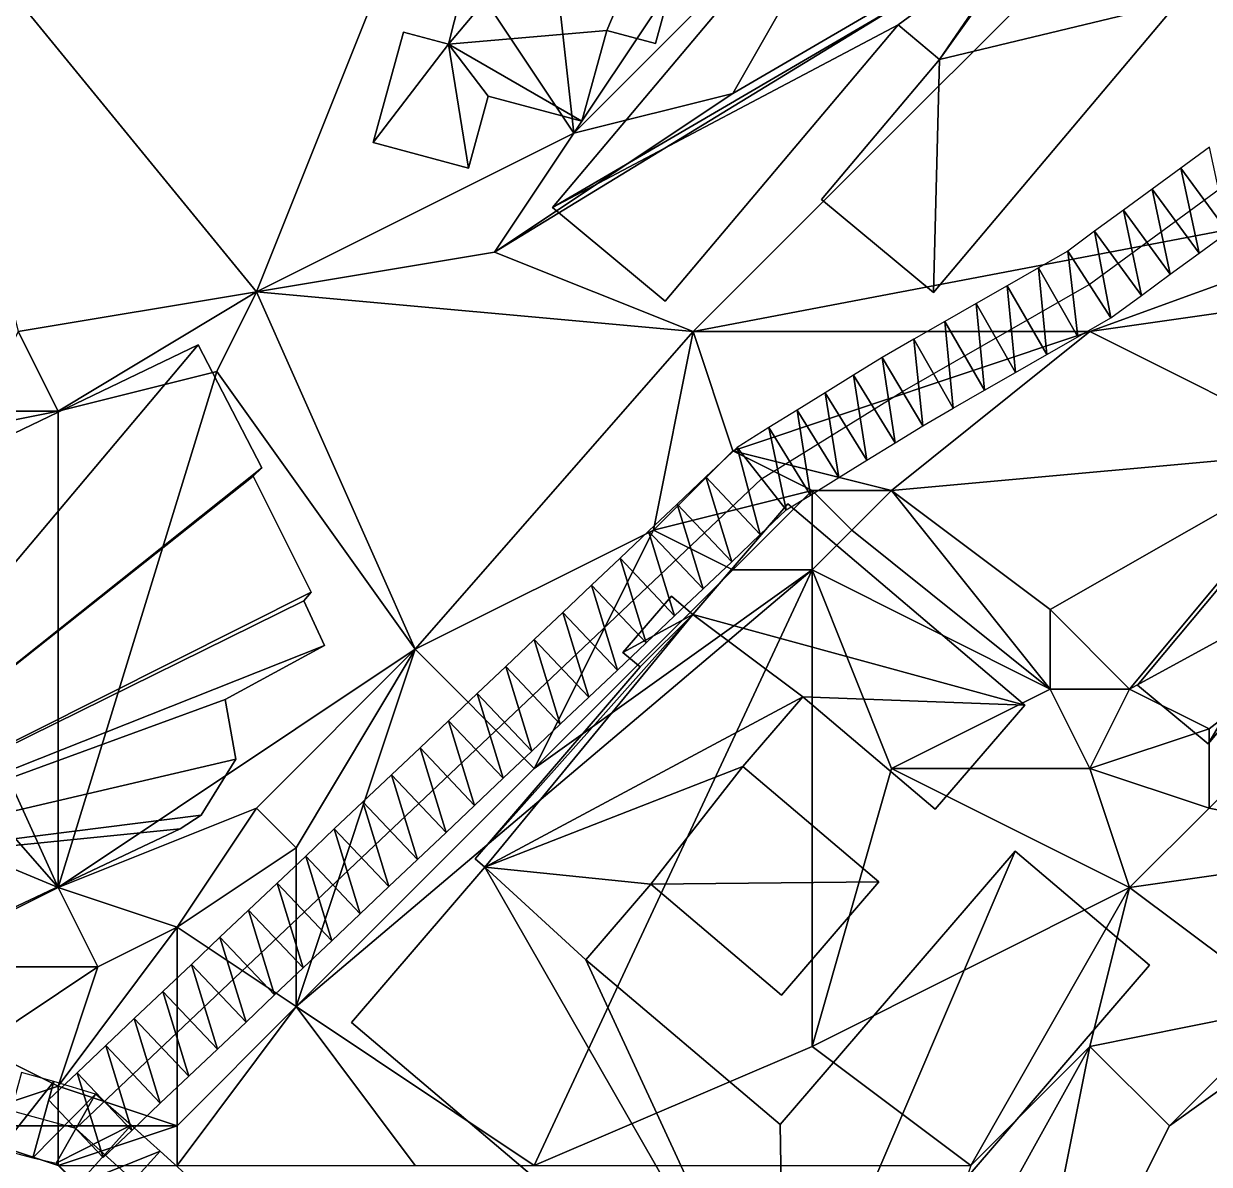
# Model space of a CAD drawing. Header units: metres. Extents: x -1103 to 901, y -902 to 905.
# Drawn here: x 496.3 to 556, y 82.1 to 139.5 of the extents above; entities that cross this region are included whole.
import ezdxf

# ---------------------------------------------------------------- set-up
doc = ezdxf.new("R2010")
doc.units = ezdxf.units.M
for name, color, linetype in [('OSM_BUILDING_FOOTPRINTS', 7, 'CONTINUOUS'), ('OSM_BUILDING_ROOFS', 1, 'CONTINUOUS'), ('OSM_BUILDING_WALLS', 8, 'CONTINUOUS'), ('OSM_ROAD_AXES', 2, 'CONTINUOUS'), ('OSM_ROAD_SURFACE', 9, 'CONTINUOUS'), ('OSM_TERRAIN', 3, 'CONTINUOUS')]:
    doc.layers.add(name, color=color, linetype=linetype)

msp = doc.modelspace()

# ---------------------------------------------------------------- linework, layer by layer
at = {"layer": 'OSM_BUILDING_FOOTPRINTS'}
for points in [[(525.164, 168.017, 13.427), (546.73, 163.327, 13.427), (544.11, 153.761, 13.427), (533.089, 156.736, 13.427), (528.104, 138.511, 13.427), (525.65, 139.175, 13.427), (524.401, 134.596, 13.427), (519.681, 135.868, 13.427), (518.686, 132.241, 13.427), (513.889, 133.535, 13.427), (515.403, 139.086, 13.427), (517.669, 138.478, 13.427), (525.164, 168.017, 13.427)], [(539.755, 150.245, 12.889), (546.917, 144.284, 12.889), (548.2, 145.799, 12.889), (554.445, 140.601, 12.889), (542.109, 125.97, 12.889), (536.471, 130.659, 12.889), (542.418, 137.715, 12.889), (540.34, 139.451, 12.889), (528.601, 125.528, 12.889), (522.909, 130.261, 12.889), (539.755, 150.245, 12.889)], [(552.389, 106.197, 12.258), (570.462, 127.784, 12.258), (574.043, 124.82, 12.258), (555.959, 103.244, 12.258), (552.389, 106.197, 12.258)], [(534.78, 115.32, 10.984), (546.718, 105.19, 10.984), (542.208, 99.948, 10.984), (535.532, 105.611, 10.984), (532.514, 102.094, 10.984), (539.356, 96.288, 10.984), (534.459, 90.582, 10.984), (527.871, 96.177, 10.984), (524.599, 92.362, 10.984), (534.382, 84.057, 10.984), (546.232, 97.836, 10.984), (553.007, 92.085, 10.984), (534.614, 70.697, 10.984), (512.794, 89.21, 10.984), (519.515, 97.029, 10.984), (519.028, 97.449, 10.984), (527.341, 107.115, 10.984), (526.468, 107.845, 10.984), (528.911, 110.676, 10.984), (529.994, 109.758, 10.984), (534.78, 115.32, 10.984)]]:
    msp.add_polyline3d(points, close=True, dxfattribs=at)
msp.add_polyline3d([(494.887, 118.451, 11.289), (505.057, 123.339, 11.289), (508.273, 117.145, 11.289), (507.831, 116.714, 11.289), (510.749, 110.886, 11.289), (510.395, 110.444, 11.289), (511.435, 108.199, 11.289), (506.427, 105.478, 11.289), (506.958, 102.47, 11.289), (505.211, 99.639, 11.289), (504.15, 98.953, 11.289), (491.825, 93.137, 11.289)], dxfattribs=at)
at = {"layer": 'OSM_BUILDING_ROOFS'}
for points in [[(533.089, 156.736, 23.427), (525.164, 168.017, 23.427), (517.669, 138.478, 23.427)], [(533.089, 156.736, 23.427), (517.669, 138.478, 23.427), (525.65, 139.175, 23.427)], [(525.65, 139.175, 23.427), (528.104, 138.511, 23.427), (533.089, 156.736, 23.427)], [(546.917, 144.284, 22.889), (539.755, 150.245, 22.889), (522.909, 130.261, 22.889)], [(542.418, 137.715, 22.889), (554.445, 140.601, 22.889), (548.2, 145.799, 22.889)], [(542.418, 137.715, 22.889), (548.2, 145.799, 22.889), (546.917, 144.284, 22.889)], [(546.917, 144.284, 22.889), (522.909, 130.261, 22.889), (540.34, 139.451, 22.889)], [(546.917, 144.284, 22.889), (540.34, 139.451, 22.889), (542.418, 137.715, 22.889)], [(542.418, 137.715, 22.889), (542.109, 125.97, 22.889), (554.445, 140.601, 22.889)], [(522.909, 130.261, 22.889), (528.601, 125.528, 22.889), (540.34, 139.451, 22.889)], [(517.669, 138.478, 23.427), (515.403, 139.086, 23.427), (513.889, 133.535, 23.427)], [(517.669, 138.478, 23.427), (524.401, 134.596, 23.427), (525.65, 139.175, 23.427)], [(517.669, 138.478, 23.427), (513.889, 133.535, 23.427), (518.686, 132.241, 23.427)], [(517.669, 138.478, 23.427), (518.686, 132.241, 23.427), (519.681, 135.868, 23.427)], [(517.669, 138.478, 23.427), (519.681, 135.868, 23.427), (524.401, 134.596, 23.427)], [(542.418, 137.715, 22.889), (536.471, 130.659, 22.889), (542.109, 125.97, 22.889)], [(570.462, 127.784, 22.258), (552.389, 106.197, 22.258), (555.959, 103.244, 22.258)], [(570.462, 127.784, 22.258), (555.959, 103.244, 22.258), (574.043, 124.82, 22.258)], [(482.728, 96.808, 21.289), (508.273, 117.145, 21.289), (505.057, 123.339, 21.289)], [(482.728, 96.808, 21.289), (505.057, 123.339, 21.289), (494.887, 118.451, 21.289)], [(482.728, 96.808, 21.289), (507.831, 116.714, 21.289), (508.273, 117.145, 21.289)], [(482.728, 96.808, 21.289), (510.749, 110.886, 21.289), (507.831, 116.714, 21.289)], [(546.718, 105.19, 20.984), (534.78, 115.32, 20.984), (529.994, 109.758, 20.984)], [(482.728, 96.808, 21.289), (510.395, 110.444, 21.289), (510.749, 110.886, 21.289)], [(529.994, 109.758, 20.984), (528.911, 110.676, 20.984), (526.468, 107.845, 20.984)], [(482.728, 96.808, 21.289), (511.435, 108.199, 21.289), (510.395, 110.444, 21.289)], [(529.994, 109.758, 20.984), (527.341, 107.115, 20.984), (519.028, 97.449, 20.984)], [(529.994, 109.758, 20.984), (519.028, 97.449, 20.984), (519.515, 97.029, 20.984)], [(535.532, 105.611, 20.984), (529.994, 109.758, 20.984), (519.515, 97.029, 20.984)], [(529.994, 109.758, 20.984), (526.468, 107.845, 20.984), (527.341, 107.115, 20.984)], [(535.532, 105.611, 20.984), (546.718, 105.19, 20.984), (529.994, 109.758, 20.984)], [(482.728, 96.808, 21.289), (506.427, 105.478, 21.289), (511.435, 108.199, 21.289)], [(482.728, 96.808, 21.289), (506.958, 102.47, 21.289), (506.427, 105.478, 21.289)], [(519.515, 97.029, 20.984), (532.514, 102.094, 20.984), (535.532, 105.611, 20.984)], [(535.532, 105.611, 20.984), (542.208, 99.948, 20.984), (546.718, 105.19, 20.984)], [(482.728, 96.808, 21.289), (505.211, 99.639, 21.289), (506.958, 102.47, 21.289)], [(519.515, 97.029, 20.984), (527.871, 96.177, 20.984), (532.514, 102.094, 20.984)], [(527.871, 96.177, 20.984), (539.356, 96.288, 20.984), (532.514, 102.094, 20.984)], [(482.728, 96.808, 21.289), (504.15, 98.953, 21.289), (505.211, 99.639, 21.289)], [(482.728, 96.808, 21.289), (491.825, 93.137, 21.289), (504.15, 98.953, 21.289)], [(534.614, 70.697, 20.984), (546.232, 97.836, 20.984), (534.382, 84.057, 20.984)], [(534.614, 70.697, 20.984), (553.007, 92.085, 20.984), (546.232, 97.836, 20.984)], [(519.515, 97.029, 20.984), (512.794, 89.21, 20.984), (534.614, 70.697, 20.984)], [(519.515, 97.029, 20.984), (534.614, 70.697, 20.984), (524.599, 92.362, 20.984)], [(519.515, 97.029, 20.984), (524.599, 92.362, 20.984), (527.871, 96.177, 20.984)], [(527.871, 96.177, 20.984), (534.459, 90.582, 20.984), (539.356, 96.288, 20.984)], [(569.024, 94.861, 19.439), (550.454, 73.551, 19.439), (556.721, 68.22, 19.439)], [(534.614, 70.697, 20.984), (534.382, 84.057, 20.984), (524.599, 92.362, 20.984)]]:
    msp.add_3dface(points, dxfattribs=at)
at = {"layer": 'OSM_BUILDING_WALLS'}
for points in [[(525.164, 168.017, 13.427), (517.669, 138.478, 13.427), (517.669, 138.478, 23.427)], [(525.164, 168.017, 13.427), (517.669, 138.478, 23.427), (525.164, 168.017, 23.427)], [(528.104, 138.511, 13.427), (533.089, 156.736, 13.427), (533.089, 156.736, 23.427)], [(528.104, 138.511, 13.427), (533.089, 156.736, 23.427), (528.104, 138.511, 23.427)], [(539.755, 150.245, 12.889), (522.909, 130.261, 12.889), (522.909, 130.261, 22.889)], [(539.755, 150.245, 12.889), (522.909, 130.261, 22.889), (539.755, 150.245, 22.889)], [(542.109, 125.97, 12.889), (554.445, 140.601, 12.889), (554.445, 140.601, 22.889)], [(542.109, 125.97, 12.889), (554.445, 140.601, 22.889), (542.109, 125.97, 22.889)], [(528.601, 125.528, 12.889), (540.34, 139.451, 12.889), (540.34, 139.451, 22.889)], [(528.601, 125.528, 12.889), (540.34, 139.451, 22.889), (528.601, 125.528, 22.889)], [(540.34, 139.451, 12.889), (542.418, 137.715, 12.889), (542.418, 137.715, 22.889)], [(540.34, 139.451, 12.889), (542.418, 137.715, 22.889), (540.34, 139.451, 22.889)], [(515.403, 139.086, 13.427), (513.889, 133.535, 13.427), (513.889, 133.535, 23.427)], [(515.403, 139.086, 13.427), (513.889, 133.535, 23.427), (515.403, 139.086, 23.427)], [(517.669, 138.478, 13.427), (515.403, 139.086, 13.427), (515.403, 139.086, 23.427)], [(517.669, 138.478, 13.427), (515.403, 139.086, 23.427), (517.669, 138.478, 23.427)], [(524.401, 134.596, 13.427), (525.65, 139.175, 13.427), (525.65, 139.175, 23.427)], [(524.401, 134.596, 13.427), (525.65, 139.175, 23.427), (524.401, 134.596, 23.427)], [(525.65, 139.175, 13.427), (528.104, 138.511, 13.427), (528.104, 138.511, 23.427)], [(525.65, 139.175, 13.427), (528.104, 138.511, 23.427), (525.65, 139.175, 23.427)], [(542.418, 137.715, 12.889), (536.471, 130.659, 12.889), (536.471, 130.659, 22.889)], [(542.418, 137.715, 12.889), (536.471, 130.659, 22.889), (542.418, 137.715, 22.889)], [(518.686, 132.241, 13.427), (519.681, 135.868, 13.427), (519.681, 135.868, 23.427)], [(518.686, 132.241, 13.427), (519.681, 135.868, 23.427), (518.686, 132.241, 23.427)], [(519.681, 135.868, 13.427), (524.401, 134.596, 13.427), (524.401, 134.596, 23.427)], [(519.681, 135.868, 13.427), (524.401, 134.596, 23.427), (519.681, 135.868, 23.427)], [(513.889, 133.535, 13.427), (518.686, 132.241, 13.427), (518.686, 132.241, 23.427)], [(513.889, 133.535, 13.427), (518.686, 132.241, 23.427), (513.889, 133.535, 23.427)], [(522.909, 130.261, 12.889), (528.601, 125.528, 12.889), (528.601, 125.528, 22.889)], [(522.909, 130.261, 12.889), (528.601, 125.528, 22.889), (522.909, 130.261, 22.889)], [(536.471, 130.659, 12.889), (542.109, 125.97, 12.889), (542.109, 125.97, 22.889)], [(536.471, 130.659, 12.889), (542.109, 125.97, 22.889), (536.471, 130.659, 22.889)], [(570.462, 127.784, 12.258), (552.389, 106.197, 12.258), (552.389, 106.197, 22.258)], [(570.462, 127.784, 12.258), (552.389, 106.197, 22.258), (570.462, 127.784, 22.258)], [(555.959, 103.244, 12.258), (574.043, 124.82, 12.258), (574.043, 124.82, 22.258)], [(555.959, 103.244, 12.258), (574.043, 124.82, 22.258), (555.959, 103.244, 22.258)], [(505.057, 123.339, 11.289), (494.887, 118.451, 11.289), (494.887, 118.451, 21.289)], [(505.057, 123.339, 11.289), (494.887, 118.451, 21.289), (505.057, 123.339, 21.289)], [(508.273, 117.145, 11.289), (505.057, 123.339, 11.289), (505.057, 123.339, 21.289)], [(508.273, 117.145, 11.289), (505.057, 123.339, 21.289), (508.273, 117.145, 21.289)], [(507.831, 116.714, 11.289), (508.273, 117.145, 11.289), (508.273, 117.145, 21.289)], [(507.831, 116.714, 11.289), (508.273, 117.145, 21.289), (507.831, 116.714, 21.289)], [(510.749, 110.886, 11.289), (507.831, 116.714, 11.289), (507.831, 116.714, 21.289)], [(510.749, 110.886, 11.289), (507.831, 116.714, 21.289), (510.749, 110.886, 21.289)], [(534.78, 115.32, 10.984), (529.994, 109.758, 10.984), (529.994, 109.758, 20.984)], [(534.78, 115.32, 10.984), (529.994, 109.758, 20.984), (534.78, 115.32, 20.984)], [(546.718, 105.19, 10.984), (534.78, 115.32, 10.984), (534.78, 115.32, 20.984)], [(546.718, 105.19, 10.984), (534.78, 115.32, 20.984), (546.718, 105.19, 20.984)], [(510.395, 110.444, 11.289), (510.749, 110.886, 11.289), (510.749, 110.886, 21.289)], [(510.395, 110.444, 11.289), (510.749, 110.886, 21.289), (510.395, 110.444, 21.289)], [(528.911, 110.676, 10.984), (526.468, 107.845, 10.984), (526.468, 107.845, 20.984)], [(528.911, 110.676, 10.984), (526.468, 107.845, 20.984), (528.911, 110.676, 20.984)], [(529.994, 109.758, 10.984), (528.911, 110.676, 10.984), (528.911, 110.676, 20.984)], [(529.994, 109.758, 10.984), (528.911, 110.676, 20.984), (529.994, 109.758, 20.984)], [(511.435, 108.199, 11.289), (510.395, 110.444, 11.289), (510.395, 110.444, 21.289)], [(511.435, 108.199, 11.289), (510.395, 110.444, 21.289), (511.435, 108.199, 21.289)], [(506.427, 105.478, 11.289), (511.435, 108.199, 11.289), (511.435, 108.199, 21.289)], [(506.427, 105.478, 11.289), (511.435, 108.199, 21.289), (506.427, 105.478, 21.289)], [(526.468, 107.845, 10.984), (527.341, 107.115, 10.984), (527.341, 107.115, 20.984)], [(526.468, 107.845, 10.984), (527.341, 107.115, 20.984), (526.468, 107.845, 20.984)], [(527.341, 107.115, 10.984), (519.028, 97.449, 10.984), (519.028, 97.449, 20.984)], [(527.341, 107.115, 10.984), (519.028, 97.449, 20.984), (527.341, 107.115, 20.984)], [(552.389, 106.197, 12.258), (555.959, 103.244, 12.258), (555.959, 103.244, 22.258)], [(552.389, 106.197, 12.258), (555.959, 103.244, 22.258), (552.389, 106.197, 22.258)], [(506.958, 102.47, 11.289), (506.427, 105.478, 11.289), (506.427, 105.478, 21.289)], [(506.958, 102.47, 11.289), (506.427, 105.478, 21.289), (506.958, 102.47, 21.289)], [(532.514, 102.094, 10.984), (535.532, 105.611, 10.984), (535.532, 105.611, 20.984)], [(532.514, 102.094, 10.984), (535.532, 105.611, 20.984), (532.514, 102.094, 20.984)], [(535.532, 105.611, 10.984), (542.208, 99.948, 10.984), (542.208, 99.948, 20.984)], [(535.532, 105.611, 10.984), (542.208, 99.948, 20.984), (535.532, 105.611, 20.984)], [(542.208, 99.948, 10.984), (546.718, 105.19, 10.984), (546.718, 105.19, 20.984)], [(542.208, 99.948, 10.984), (546.718, 105.19, 20.984), (542.208, 99.948, 20.984)], [(505.211, 99.639, 11.289), (506.958, 102.47, 11.289), (506.958, 102.47, 21.289)], [(505.211, 99.639, 11.289), (506.958, 102.47, 21.289), (505.211, 99.639, 21.289)], [(539.356, 96.288, 10.984), (532.514, 102.094, 10.984), (532.514, 102.094, 20.984)], [(539.356, 96.288, 10.984), (532.514, 102.094, 20.984), (539.356, 96.288, 20.984)], [(504.15, 98.953, 11.289), (505.211, 99.639, 11.289), (505.211, 99.639, 21.289)], [(504.15, 98.953, 11.289), (505.211, 99.639, 21.289), (504.15, 98.953, 21.289)], [(491.825, 93.137, 11.289), (504.15, 98.953, 11.289), (504.15, 98.953, 21.289)], [(491.825, 93.137, 11.289), (504.15, 98.953, 21.289), (491.825, 93.137, 21.289)], [(519.028, 97.449, 10.984), (519.515, 97.029, 10.984), (519.515, 97.029, 20.984)], [(519.028, 97.449, 10.984), (519.515, 97.029, 20.984), (519.028, 97.449, 20.984)], [(546.232, 97.836, 10.984), (534.382, 84.057, 10.984), (534.382, 84.057, 20.984)], [(546.232, 97.836, 10.984), (534.382, 84.057, 20.984), (546.232, 97.836, 20.984)], [(553.007, 92.085, 10.984), (546.232, 97.836, 10.984), (546.232, 97.836, 20.984)], [(553.007, 92.085, 10.984), (546.232, 97.836, 20.984), (553.007, 92.085, 20.984)], [(519.515, 97.029, 10.984), (512.794, 89.21, 10.984), (512.794, 89.21, 20.984)], [(519.515, 97.029, 10.984), (512.794, 89.21, 20.984), (519.515, 97.029, 20.984)], [(534.459, 90.582, 10.984), (539.356, 96.288, 10.984), (539.356, 96.288, 20.984)], [(534.459, 90.582, 10.984), (539.356, 96.288, 20.984), (534.459, 90.582, 20.984)], [(524.599, 92.362, 10.984), (527.871, 96.177, 10.984), (527.871, 96.177, 20.984)], [(524.599, 92.362, 10.984), (527.871, 96.177, 20.984), (524.599, 92.362, 20.984)], [(527.871, 96.177, 10.984), (534.459, 90.582, 10.984), (534.459, 90.582, 20.984)], [(527.871, 96.177, 10.984), (534.459, 90.582, 20.984), (527.871, 96.177, 20.984)], [(569.024, 94.861, 9.439), (550.454, 73.551, 9.439), (550.454, 73.551, 19.439)], [(569.024, 94.861, 9.439), (550.454, 73.551, 19.439), (569.024, 94.861, 19.439)], [(534.382, 84.057, 10.984), (524.599, 92.362, 10.984), (524.599, 92.362, 20.984)], [(534.382, 84.057, 10.984), (524.599, 92.362, 20.984), (534.382, 84.057, 20.984)], [(534.614, 70.697, 10.984), (553.007, 92.085, 10.984), (553.007, 92.085, 20.984)], [(534.614, 70.697, 10.984), (553.007, 92.085, 20.984), (534.614, 70.697, 20.984)], [(512.794, 89.21, 10.984), (534.614, 70.697, 10.984), (534.614, 70.697, 20.984)], [(512.794, 89.21, 10.984), (534.614, 70.697, 20.984), (512.794, 89.21, 20.984)]]:
    msp.add_3dface(points, dxfattribs=at)
at = {"layer": 'OSM_ROAD_AXES'}
for points in [[(498.899, 83.858, 12.588), (533.454, 116.592, 14.027), (540.55, 120.983, 14.445), (549.968, 126.379, 14.924), (561.552, 134.873, 14.971)], [(630.362, 98.466, 12.058), (616.887, 93.135, 12.044), (610.376, 87.672, 12.002), (582.996, 48.955, 11.811), (565.752, 31.548, 10.65), (560.534, 31.405, 10.368), (554.024, 33.992, 10.116), (498.899, 83.858, 12.588), (490.72, 86.103, 12.413), (481.821, 90.051, 12.59), (459.758, 117.832, 15.625), (451.767, 124.987, 16.333)]]:
    msp.add_polyline3d(points, dxfattribs=at)
at = {"layer": 'OSM_ROAD_SURFACE'}
for points in [[(556.943, 129.013, 15.001), (556.026, 133.301, 15.011), (554.578, 132.239, 15.007)], [(555.495, 127.951, 14.989), (554.578, 132.239, 15.007), (553.13, 131.177, 15.002)], [(555.495, 127.951, 14.989), (556.943, 129.013, 15.001), (554.578, 132.239, 15.007)], [(554.047, 126.89, 14.977), (553.13, 131.177, 15.002), (551.682, 130.116, 14.998)], [(554.047, 126.89, 14.977), (555.495, 127.951, 14.989), (553.13, 131.177, 15.002)], [(552.599, 125.828, 14.966), (551.682, 130.116, 14.998), (550.234, 129.054, 14.994)], [(552.599, 125.828, 14.966), (554.047, 126.89, 14.977), (551.682, 130.116, 14.998)], [(551.058, 124.702, 14.953), (550.234, 129.054, 14.994), (548.878, 128.056, 14.99)], [(551.058, 124.702, 14.953), (552.599, 125.828, 14.966), (550.234, 129.054, 14.994)], [(549.393, 123.745, 14.915), (548.878, 128.056, 14.99), (547.404, 127.215, 14.986)], [(549.393, 123.745, 14.915), (551.058, 124.702, 14.953), (548.878, 128.056, 14.99)], [(547.823, 122.845, 14.836), (547.404, 127.215, 14.986), (545.834, 126.316, 14.976)], [(547.823, 122.845, 14.836), (549.393, 123.745, 14.915), (547.404, 127.215, 14.986)], [(546.254, 121.946, 14.756), (545.834, 126.316, 14.976), (544.265, 125.416, 14.966)], [(546.254, 121.946, 14.756), (547.823, 122.845, 14.836), (545.834, 126.316, 14.976)], [(544.684, 121.046, 14.677), (544.265, 125.416, 14.966), (542.695, 124.517, 14.957)], [(544.684, 121.046, 14.677), (546.254, 121.946, 14.756), (544.265, 125.416, 14.966)], [(543.114, 120.147, 14.597), (542.695, 124.517, 14.957), (541.125, 123.617, 14.894)], [(543.114, 120.147, 14.597), (544.684, 121.046, 14.677), (542.695, 124.517, 14.957)], [(541.572, 119.264, 14.519), (541.125, 123.617, 14.894), (539.528, 122.702, 14.756)], [(541.572, 119.264, 14.519), (543.114, 120.147, 14.597), (541.125, 123.617, 14.894)], [(540.183, 118.404, 14.449), (539.528, 122.702, 14.756), (538.079, 121.805, 14.621)], [(540.183, 118.404, 14.449), (541.572, 119.264, 14.519), (539.528, 122.702, 14.756)], [(538.764, 117.526, 14.377), (538.079, 121.805, 14.621), (536.659, 120.927, 14.489)], [(538.764, 117.526, 14.377), (540.183, 118.404, 14.449), (538.079, 121.805, 14.621)], [(537.345, 116.648, 14.304), (536.659, 120.927, 14.489), (535.24, 120.049, 14.357)], [(537.345, 116.648, 14.304), (538.764, 117.526, 14.377), (536.659, 120.927, 14.489)], [(535.925, 115.77, 14.138), (535.24, 120.049, 14.357), (533.821, 119.171, 14.225)], [(535.925, 115.77, 14.138), (537.345, 116.648, 14.304), (535.24, 120.049, 14.357)], [(534.688, 115.018, 14.06), (533.821, 119.171, 14.225), (532.22, 118.166, 14.074)], [(534.688, 115.018, 14.06), (535.925, 115.77, 14.138), (533.821, 119.171, 14.225)], [(533.389, 113.776, 13.919), (532.22, 118.166, 14.074), (530.638, 116.68, 13.949)], [(533.389, 113.776, 13.919), (534.688, 115.018, 14.06), (532.22, 118.166, 14.074)], [(531.95, 112.413, 13.763), (530.638, 116.68, 13.949), (529.199, 115.316, 13.849)], [(531.95, 112.413, 13.763), (533.389, 113.776, 13.919), (530.638, 116.68, 13.949)], [(530.51, 111.049, 13.72), (529.199, 115.316, 13.849), (527.759, 113.952, 13.757)], [(530.51, 111.049, 13.72), (531.95, 112.413, 13.763), (529.199, 115.316, 13.849)], [(529.07, 109.685, 13.703), (527.759, 113.952, 13.757), (526.319, 112.589, 13.763)], [(529.07, 109.685, 13.703), (530.51, 111.049, 13.72), (527.759, 113.952, 13.757)], [(527.63, 108.321, 13.686), (526.319, 112.589, 13.763), (524.879, 111.225, 13.778)], [(527.63, 108.321, 13.686), (529.07, 109.685, 13.703), (526.319, 112.589, 13.763)], [(526.191, 106.957, 13.669), (524.879, 111.225, 13.778), (523.44, 109.861, 13.793)], [(526.191, 106.957, 13.669), (527.63, 108.321, 13.686), (524.879, 111.225, 13.778)], [(524.751, 105.593, 13.651), (523.44, 109.861, 13.793), (522, 108.497, 13.808)], [(524.751, 105.593, 13.651), (526.191, 106.957, 13.669), (523.44, 109.861, 13.793)], [(523.311, 104.229, 13.634), (522, 108.497, 13.808), (520.56, 107.133, 13.823)], [(523.311, 104.229, 13.634), (524.751, 105.593, 13.651), (522, 108.497, 13.808)], [(521.871, 102.865, 13.641), (520.56, 107.133, 13.823), (519.12, 105.769, 13.837)], [(521.871, 102.865, 13.641), (523.311, 104.229, 13.634), (520.56, 107.133, 13.823)], [(520.431, 101.501, 13.61), (519.12, 105.769, 13.837), (517.681, 104.405, 13.81)], [(520.431, 101.501, 13.61), (521.871, 102.865, 13.641), (519.12, 105.769, 13.837)], [(518.992, 100.137, 13.562), (517.681, 104.405, 13.81), (516.241, 103.041, 13.762)], [(518.992, 100.137, 13.562), (520.431, 101.501, 13.61), (517.681, 104.405, 13.81)], [(517.552, 98.773, 13.515), (516.241, 103.041, 13.762), (514.801, 101.677, 13.715)], [(517.552, 98.773, 13.515), (518.992, 100.137, 13.562), (516.241, 103.041, 13.762)], [(516.112, 97.409, 13.467), (514.801, 101.677, 13.715), (513.361, 100.313, 13.663)], [(516.112, 97.409, 13.467), (517.552, 98.773, 13.515), (514.801, 101.677, 13.715)], [(514.672, 96.045, 13.42), (513.361, 100.313, 13.663), (511.922, 98.949, 13.567)], [(514.672, 96.045, 13.42), (516.112, 97.409, 13.467), (513.361, 100.313, 13.663)], [(513.233, 94.681, 13.372), (511.922, 98.949, 13.567), (510.482, 97.585, 13.471)], [(513.233, 94.681, 13.372), (514.672, 96.045, 13.42), (511.922, 98.949, 13.567)], [(511.793, 93.318, 13.325), (510.482, 97.585, 13.471), (509.042, 96.221, 13.404)], [(511.793, 93.318, 13.325), (513.233, 94.681, 13.372), (510.482, 97.585, 13.471)], [(510.353, 91.954, 13.262), (509.042, 96.221, 13.404), (507.602, 94.857, 13.351)], [(510.353, 91.954, 13.262), (511.793, 93.318, 13.325), (509.042, 96.221, 13.404)], [(508.913, 90.59, 13.195), (507.602, 94.857, 13.351), (506.162, 93.494, 13.298)], [(508.913, 90.59, 13.195), (510.353, 91.954, 13.262), (507.602, 94.857, 13.351)], [(507.474, 89.226, 13.07), (506.162, 93.494, 13.298), (504.723, 92.13, 13.202)], [(507.474, 89.226, 13.07), (508.913, 90.59, 13.195), (506.162, 93.494, 13.298)], [(506.034, 87.862, 12.946), (504.723, 92.13, 13.202), (503.283, 90.766, 13.05)], [(506.034, 87.862, 12.946), (507.474, 89.226, 13.07), (504.723, 92.13, 13.202)], [(504.594, 86.498, 12.822), (503.283, 90.766, 13.05), (501.843, 89.402, 12.87)], [(504.594, 86.498, 12.822), (506.034, 87.862, 12.946), (503.283, 90.766, 13.05)], [(503.154, 85.134, 12.665), (501.843, 89.402, 12.87), (500.403, 88.038, 12.689)], [(503.154, 85.134, 12.665), (504.594, 86.498, 12.822), (501.843, 89.402, 12.87)], [(501.715, 83.77, 12.611), (500.403, 88.038, 12.689), (498.964, 86.674, 12.509)], [(501.715, 83.77, 12.611), (503.154, 85.134, 12.665), (500.403, 88.038, 12.689)], [(497.793, 86.236, 12.43), (496.157, 86.685, 12.465), (495.098, 82.827, 12.385)], [(500.275, 82.406, 12.349), (498.964, 86.674, 12.509), (497.524, 85.31, 12.48)], [(500.275, 82.406, 12.349), (501.715, 83.77, 12.611), (498.964, 86.674, 12.509)], [(497.793, 86.236, 12.43), (495.098, 82.827, 12.385), (496.734, 82.378, 12.354)], [(499.891, 85.595, 12.494), (497.793, 86.236, 12.43), (496.734, 82.378, 12.354)], [(499.891, 85.595, 12.494), (496.734, 82.378, 12.354), (497.908, 82.121, 12.344)], [(501.692, 84.029, 12.647), (499.891, 85.595, 12.494), (497.908, 82.121, 12.344)], [(501.692, 84.029, 12.647), (497.908, 82.121, 12.344), (499.008, 81.063, 12.233)], [(503.142, 82.717, 12.321), (501.692, 84.029, 12.647), (499.008, 81.063, 12.233)], [(503.142, 82.717, 12.321), (499.008, 81.063, 12.233), (500.459, 79.75, 12.102)], [(504.593, 81.404, 12.039), (503.142, 82.717, 12.321), (500.459, 79.75, 12.102)]]:
    msp.add_3dface(points, dxfattribs=at)
at = {"layer": 'OSM_TERRAIN'}
for points in [[(516, 146, 15.767), (524, 134, 15.432), (520, 170, 15.324)], [(524, 134, 15.432), (536, 152, 15.317), (520, 170, 15.324)], [(524, 134, 15.432), (540, 150, 15.001), (536, 152, 15.317)], [(530, 124, 14.909), (556, 150, 15), (520, 128, 15.02)], [(520, 128, 15.02), (556, 150, 15), (532, 136, 15.001)], [(532, 136, 15.001), (540, 150, 15.001), (524, 134, 15.432)], [(530, 124, 14.909), (572, 132, 14.976), (556, 150, 15)], [(532, 136, 15.001), (556, 150, 15), (540, 150, 15.001)], [(572, 132, 14.976), (586, 130, 15), (556, 150, 15)], [(586, 130, 15), (594, 140, 15), (556, 150, 15)], [(496, 124, 15.79), (508, 126, 15.254), (490, 148, 16.192)], [(508, 126, 15.254), (516, 146, 15.767), (490, 148, 16.192)], [(508, 126, 15.254), (524, 134, 15.432), (516, 146, 15.767)], [(520, 128, 15.02), (532, 136, 15.001), (524, 134, 15.432)], [(508, 126, 15.254), (520, 128, 15.02), (524, 134, 15.432)], [(550, 124, 14.896), (572, 132, 14.976), (530, 124, 14.909)], [(564, 126, 14.876), (572, 132, 14.976), (550, 124, 14.896)], [(530, 124, 14.909), (520, 128, 15.02), (508, 126, 15.254)], [(498, 120, 14.337), (508, 126, 15.254), (496, 124, 15.79)], [(498, 120, 14.337), (506, 122, 14.37), (508, 126, 15.254)], [(506, 122, 14.37), (516, 108, 13.978), (508, 126, 15.254)], [(516, 108, 13.978), (530, 124, 14.909), (508, 126, 15.254)], [(562, 118, 14.349), (564, 126, 14.876), (550, 124, 14.896)], [(494, 120, 14.465), (498, 120, 14.337), (496, 124, 15.79)], [(516, 108, 13.978), (528, 114, 13.691), (530, 124, 14.909)], [(528, 114, 13.691), (532, 118, 13.999), (530, 124, 14.909)], [(532, 118, 13.999), (550, 124, 14.896), (530, 124, 14.909)], [(540, 116, 14.382), (550, 124, 14.896), (532, 118, 13.999)], [(562, 118, 14.349), (550, 124, 14.896), (540, 116, 14.382)], [(498, 96, 14.316), (516, 108, 13.978), (506, 122, 14.37)], [(498, 96, 14.316), (506, 122, 14.37), (498, 120, 14.337)], [(498, 96, 14.316), (498, 120, 14.337), (488, 118, 14.331)], [(488, 118, 14.331), (498, 120, 14.337), (494, 120, 14.465)], [(484, 112, 14.323), (498, 96, 14.316), (488, 118, 14.331)], [(528, 114, 13.691), (536, 116, 14.132), (532, 118, 13.999)], [(536, 116, 14.132), (540, 116, 14.382), (532, 118, 13.999)], [(540, 116, 14.382), (548, 110, 14.084), (562, 118, 14.349)], [(552, 106, 14.289), (562, 118, 14.349), (548, 110, 14.084)], [(556, 104, 14.34), (574, 118, 14.314), (552, 106, 14.289)], [(552, 106, 14.289), (574, 118, 14.314), (562, 118, 14.349)], [(566, 98, 13.447), (574, 118, 14.314), (556, 100, 13.702)], [(556, 104, 14.34), (556, 100, 13.702), (574, 118, 14.314)], [(532, 112, 13.684), (536, 116, 14.132), (528, 114, 13.691)], [(536, 112, 13.233), (536, 116, 14.132), (532, 112, 13.684)], [(536, 112, 13.233), (538, 114, 13.61), (536, 116, 14.132)], [(538, 114, 13.61), (540, 116, 14.382), (536, 116, 14.132)], [(538, 114, 13.61), (548, 106, 13.475), (540, 116, 14.382)], [(548, 106, 13.475), (548, 110, 14.084), (540, 116, 14.382)], [(516, 108, 13.978), (522, 102, 13.559), (528, 114, 13.691)], [(522, 102, 13.559), (532, 112, 13.684), (528, 114, 13.691)], [(536, 112, 13.233), (548, 106, 13.475), (538, 114, 13.61)], [(474, 106, 14.207), (498, 96, 14.316), (484, 112, 14.323)], [(522, 82, 13.233), (536, 112, 13.233), (510, 90, 13.13)], [(510, 90, 13.13), (536, 112, 13.233), (522, 102, 13.559)], [(536, 88, 13.128), (536, 112, 13.233), (522, 82, 13.233)], [(522, 102, 13.559), (536, 112, 13.233), (532, 112, 13.684)], [(536, 88, 13.128), (540, 102, 13.233), (536, 112, 13.233)], [(540, 102, 13.233), (548, 106, 13.475), (536, 112, 13.233)], [(548, 106, 13.475), (552, 106, 14.289), (548, 110, 14.084)], [(508, 100, 14.008), (516, 108, 13.978), (498, 96, 14.316)], [(508, 100, 14.008), (510, 98, 13.421), (516, 108, 13.978)], [(510, 90, 13.13), (516, 108, 13.978), (510, 98, 13.421)], [(510, 90, 13.13), (522, 102, 13.559), (516, 108, 13.978)], [(490, 92, 14.323), (498, 96, 14.316), (474, 106, 14.207)], [(540, 102, 13.233), (550, 102, 13.66), (548, 106, 13.475)], [(550, 102, 13.66), (552, 106, 14.289), (548, 106, 13.475)], [(550, 102, 13.66), (556, 104, 14.34), (552, 106, 14.289)], [(550, 102, 13.66), (556, 100, 13.702), (556, 104, 14.34)], [(536, 88, 13.128), (552, 96, 13.296), (540, 102, 13.233)], [(540, 102, 13.233), (552, 96, 13.296), (550, 102, 13.66)], [(552, 96, 13.296), (556, 100, 13.702), (550, 102, 13.66)], [(504, 94, 13.261), (508, 100, 14.008), (498, 96, 14.316)], [(504, 94, 13.261), (510, 98, 13.421), (508, 100, 14.008)], [(552, 96, 13.296), (566, 98, 13.447), (556, 100, 13.702)], [(510, 90, 13.13), (510, 98, 13.421), (504, 94, 13.261)], [(552, 96, 13.296), (560, 90, 12.927), (566, 98, 13.447)], [(490, 92, 14.323), (500, 92, 13.231), (498, 96, 14.316)], [(500, 92, 13.231), (504, 94, 13.261), (498, 96, 14.316)], [(544, 82, 13.233), (552, 96, 13.296), (536, 88, 13.128)], [(544, 82, 13.233), (550, 88, 13.203), (552, 96, 13.296)], [(550, 88, 13.203), (560, 90, 12.927), (552, 96, 13.296)], [(504, 84, 12.591), (504, 94, 13.261), (498, 86, 12.354)], [(498, 86, 12.354), (504, 94, 13.261), (500, 92, 13.231)], [(504, 84, 12.591), (510, 90, 13.13), (504, 94, 13.261)], [(570, 64, 11.967), (568, 94, 12.065), (546, 68, 11.896)], [(546, 68, 11.896), (568, 94, 12.065), (554, 84, 12.709)], [(554, 84, 12.709), (568, 94, 12.065), (560, 90, 12.927)], [(494, 88, 12.501), (500, 92, 13.231), (490, 92, 14.323)], [(494, 88, 12.501), (498, 86, 12.354), (500, 92, 13.231)], [(504, 82, 12.04), (516, 82, 12.381), (510, 90, 13.13)], [(504, 82, 12.04), (510, 90, 13.13), (504, 84, 12.591)], [(516, 82, 12.381), (522, 82, 13.233), (510, 90, 13.13)], [(554, 84, 12.709), (560, 90, 12.927), (550, 88, 13.203)], [(492, 84, 12.427), (498, 86, 12.354), (494, 88, 12.501)], [(544, 82, 13.233), (536, 88, 13.128), (522, 82, 13.233)], [(540, 70, 11.918), (546, 68, 11.896), (550, 88, 13.203)], [(544, 82, 13.233), (540, 70, 11.918), (550, 88, 13.203)], [(546, 68, 11.896), (554, 84, 12.709), (550, 88, 13.203)], [(492, 84, 12.427), (498, 84, 12.615), (498, 86, 12.354)], [(498, 84, 12.615), (504, 84, 12.591), (498, 86, 12.354)], [(490, 82, 11.747), (508, 72, 11.315), (492, 84, 12.427)], [(492, 84, 12.427), (508, 72, 11.315), (498, 82, 12.276)], [(498, 82, 12.276), (498, 84, 12.615), (492, 84, 12.427)], [(498, 82, 12.276), (504, 84, 12.591), (498, 84, 12.615)], [(498, 82, 12.276), (504, 82, 12.04), (504, 84, 12.591)]]:
    msp.add_3dface(points, dxfattribs=at)

doc.saveas('drawing.dxf')
